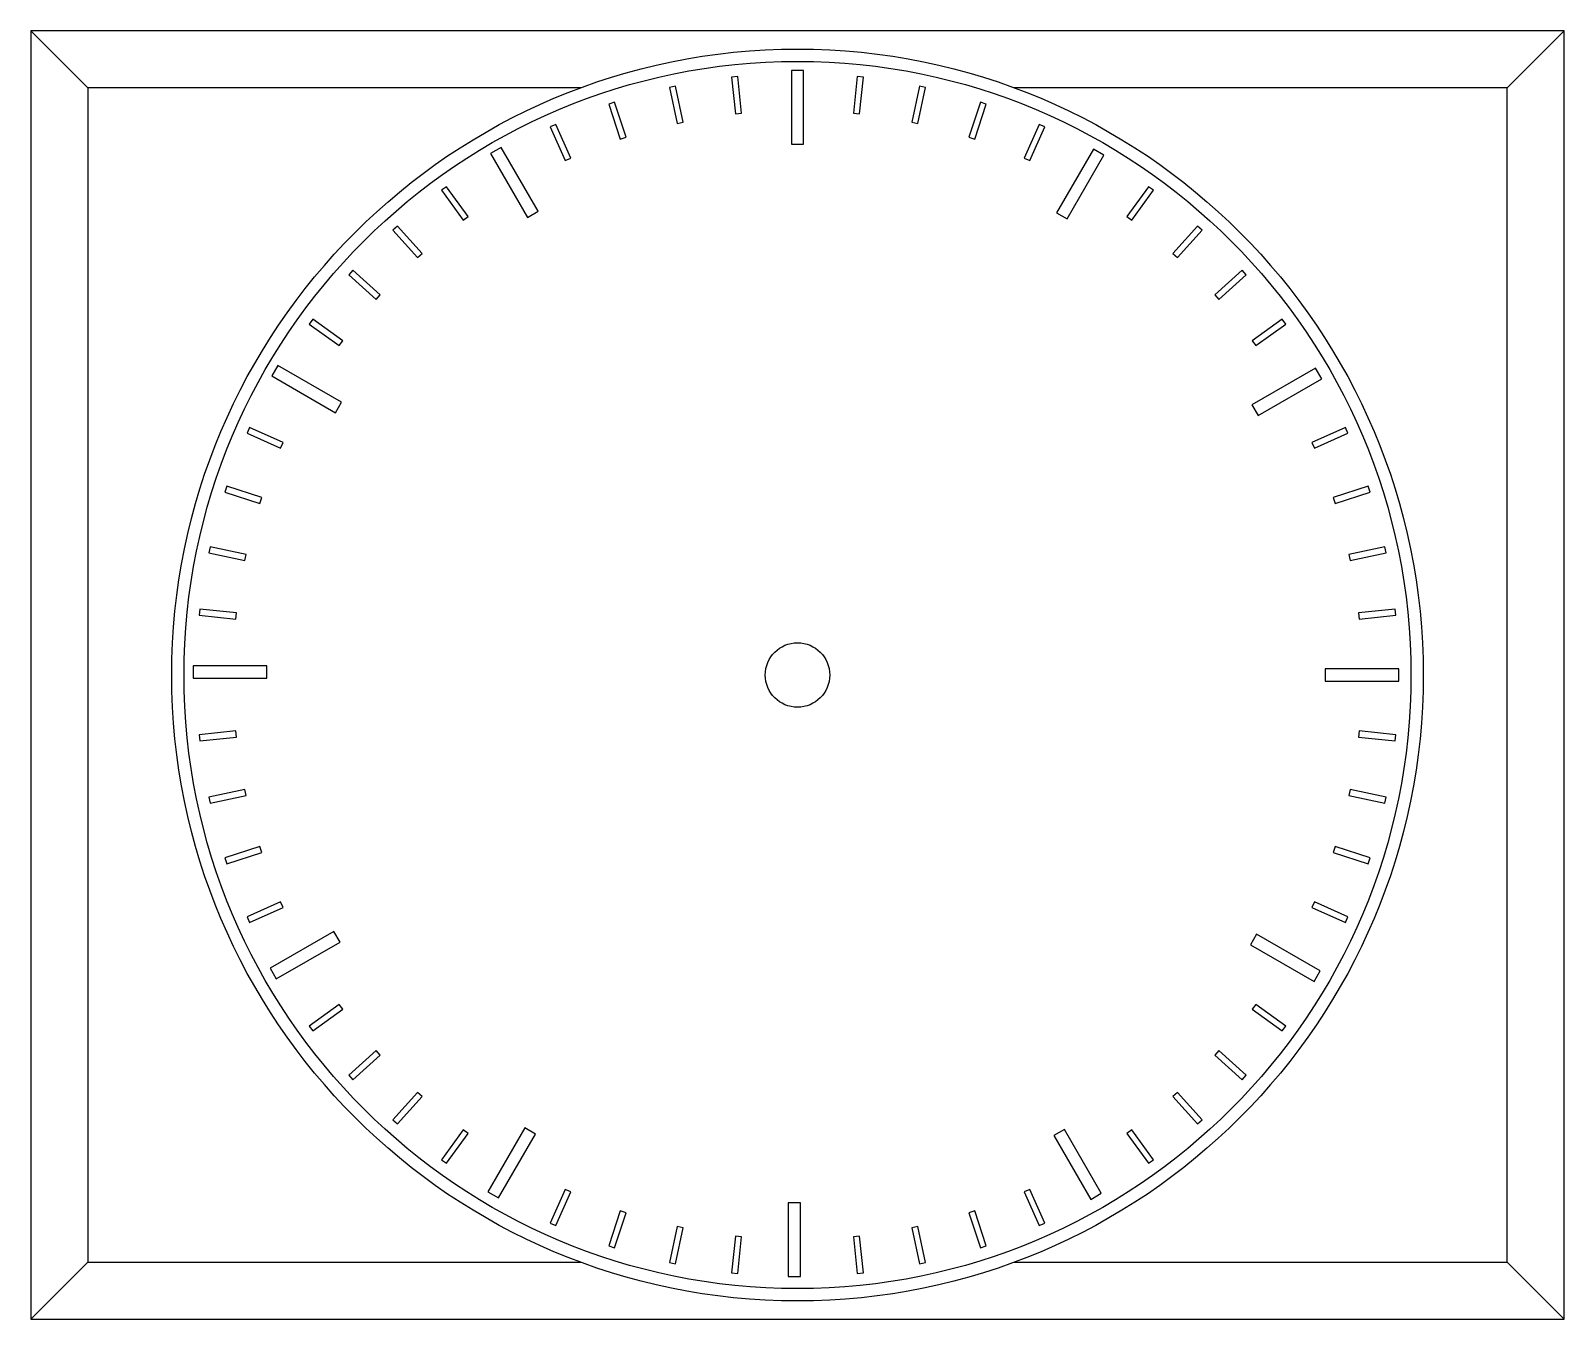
# Paper-space layout '_Front' of a CAD drawing. Header units: millimetres. Extents: x -125 to 125, y -105 to 105.
import ezdxf

# ---------------------------------------------------------------- set-up
doc = ezdxf.new("R2010")
doc.units = ezdxf.units.MM

psp = doc.layouts.new('_Front')

# ---------------------------------------------------------------- linework, layer by layer
at = {"color": 7, "linetype": 'Continuous', "lineweight": 25}
for p, q in [((-125, 105), (-125, -105)), ((-115.69, 95.69), (-125, 105)), ((125, 105), (-125, 105)), ((115.69, 95.69), (125, 105)), ((125, -105), (125, 105)), ((-9.75, 97.52), (-10.74, 97.41)), ((-9.12, 91.55), (-9.75, 97.52)), ((-1, 98.5), (-1, 86.5)), ((1, 98.5), (-1, 98.5)), ((1, 86.5), (1, 98.5)), ((9.75, 97.52), (9.12, 91.55)), ((10.74, 97.41), (9.75, 97.52)), ((-35.32, 95.69), (-115.69, 95.69)), ((-115.69, 95.69), (-115.69, -95.69)), ((-19.89, 95.96), (-20.86, 95.75)), ((-20.86, 95.75), (-19.62, 89.89)), ((-18.64, 90.09), (-19.89, 95.96)), ((-10.74, 97.41), (-10.11, 91.44)), ((10.11, 91.44), (10.74, 97.41)), ((19.89, 95.96), (18.64, 90.09)), ((19.62, 89.89), (20.86, 95.75)), ((20.86, 95.75), (19.89, 95.96)), ((115.69, 95.69), (35.32, 95.69)), ((115.69, -95.69), (115.69, 95.69)), ((-29.81, 93.36), (-30.76, 93.05)), ((-30.76, 93.05), (-28.91, 87.34)), ((-27.95, 87.65), (-29.81, 93.36)), ((29.81, 93.36), (27.95, 87.65)), ((28.91, 87.34), (30.76, 93.05)), ((30.76, 93.05), (29.81, 93.36)), ((-19.62, 89.89), (-18.64, 90.09)), ((-10.11, 91.44), (-9.12, 91.55)), ((9.12, 91.55), (10.11, 91.44)), ((18.64, 90.09), (19.62, 89.89)), ((-39.4, 89.73), (-40.32, 89.32)), ((-40.32, 89.32), (-37.88, 83.84)), ((-36.96, 84.25), (-39.4, 89.73)), ((-28.91, 87.34), (-27.95, 87.65)), ((27.95, 87.65), (28.91, 87.34)), ((39.4, 89.73), (36.96, 84.25)), ((37.88, 83.84), (40.32, 89.32)), ((40.32, 89.32), (39.4, 89.73)), ((-48.29, 85.96), (-50.02, 84.96)), ((-42.29, 75.57), (-48.29, 85.96)), ((-1, 86.5), (1, 86.5)), ((48.23, 85.71), (42.23, 75.32)), ((49.96, 84.71), (48.23, 85.71)), ((-50.02, 84.96), (-44.02, 74.57)), ((-37.88, 83.84), (-36.96, 84.25)), ((36.96, 84.25), (37.88, 83.84)), ((43.96, 74.32), (49.96, 84.71)), ((-57.2, 79.58), (-58.01, 78.99)), ((-58.01, 78.99), (-54.48, 74.14)), ((-53.67, 74.72), (-57.2, 79.58)), ((57.2, 79.58), (53.67, 74.72)), ((54.48, 74.14), (58.01, 78.99)), ((58.01, 78.99), (57.2, 79.58)), ((-44.02, 74.57), (-42.29, 75.57)), ((42.23, 75.32), (43.96, 74.32)), ((-65.2, 73.16), (-65.95, 72.49)), ((-61.19, 68.7), (-65.2, 73.16)), ((-54.48, 74.14), (-53.67, 74.72)), ((53.67, 74.72), (54.48, 74.14)), ((65.2, 73.16), (61.19, 68.7)), ((65.95, 72.49), (65.2, 73.16)), ((-65.95, 72.49), (-61.93, 68.03)), ((61.93, 68.03), (65.95, 72.49)), ((-61.93, 68.03), (-61.19, 68.7)), ((61.19, 68.7), (61.93, 68.03)), ((-72.49, 65.95), (-73.16, 65.2)), ((-73.16, 65.2), (-68.7, 61.19)), ((-68.03, 61.93), (-72.49, 65.95)), ((72.49, 65.95), (68.03, 61.93)), ((68.7, 61.19), (73.16, 65.2)), ((73.16, 65.2), (72.49, 65.95)), ((-68.7, 61.19), (-68.03, 61.93)), ((68.03, 61.93), (68.7, 61.19)), ((-78.99, 58.01), (-79.58, 57.2)), ((-74.14, 54.48), (-78.99, 58.01)), ((78.99, 58.01), (74.14, 54.48)), ((79.58, 57.2), (78.99, 58.01)), ((-79.58, 57.2), (-74.72, 53.67)), ((74.72, 53.67), (79.58, 57.2)), ((-74.72, 53.67), (-74.14, 54.48)), ((74.14, 54.48), (74.72, 53.67)), ((-84.71, 50.46), (-85.71, 48.73)), ((-74.32, 44.46), (-84.71, 50.46)), ((84.46, 50.02), (74.07, 44.02)), ((85.46, 48.29), (84.46, 50.02)), ((-85.71, 48.73), (-75.32, 42.73)), ((75.07, 42.29), (85.46, 48.29)), ((-75.32, 42.73), (-74.32, 44.46)), ((74.07, 44.02), (75.07, 42.29)), ((-89.32, 40.32), (-89.73, 39.4)), ((-83.84, 37.88), (-89.32, 40.32)), ((89.32, 40.32), (83.84, 37.88)), ((89.73, 39.4), (89.32, 40.32)), ((-89.73, 39.4), (-84.25, 36.96)), ((-84.25, 36.96), (-83.84, 37.88)), ((83.84, 37.88), (84.25, 36.96)), ((84.25, 36.96), (89.73, 39.4)), ((-93.05, 30.76), (-93.36, 29.81)), ((-87.34, 28.91), (-93.05, 30.76)), ((93.05, 30.76), (87.34, 28.91)), ((93.36, 29.81), (93.05, 30.76)), ((-93.36, 29.81), (-87.65, 27.95)), ((-87.65, 27.95), (-87.34, 28.91)), ((87.34, 28.91), (87.65, 27.95)), ((87.65, 27.95), (93.36, 29.81)), ((-95.75, 20.86), (-95.96, 19.89)), ((-89.89, 19.62), (-95.75, 20.86)), ((95.75, 20.86), (89.89, 19.62)), ((95.96, 19.89), (95.75, 20.86)), ((-95.96, 19.89), (-90.09, 18.64)), ((-90.09, 18.64), (-89.89, 19.62)), ((89.89, 19.62), (90.09, 18.64)), ((90.09, 18.64), (95.96, 19.89)), ((-97.41, 10.74), (-97.52, 9.75)), ((-91.44, 10.11), (-97.41, 10.74)), ((-91.55, 9.12), (-91.44, 10.11)), ((97.41, 10.74), (91.44, 10.11)), ((91.44, 10.11), (91.55, 9.12)), ((97.52, 9.75), (97.41, 10.74)), ((-97.52, 9.75), (-91.55, 9.12)), ((91.55, 9.12), (97.52, 9.75)), ((-98.5, 1.5), (-98.5, -0.5)), ((-86.5, 1.5), (-98.5, 1.5)), ((-86.5, -0.5), (-86.5, 1.5)), ((86, 1), (86, -1)), ((98, 1), (86, 1)), ((98, -1), (98, 1)), ((-98.5, -0.5), (-86.5, -0.5)), ((86, -1), (98, -1)), ((-91.55, -9.12), (-97.52, -9.75)), ((-97.52, -9.75), (-97.41, -10.74)), ((-91.44, -10.11), (-91.55, -9.12)), ((91.55, -9.12), (91.44, -10.11)), ((97.52, -9.75), (91.55, -9.12)), ((97.41, -10.74), (97.52, -9.75)), ((-97.41, -10.74), (-91.44, -10.11)), ((91.44, -10.11), (97.41, -10.74)), ((-90.09, -18.64), (-95.96, -19.89)), ((-95.96, -19.89), (-95.75, -20.86)), ((-95.75, -20.86), (-89.89, -19.62)), ((-89.89, -19.62), (-90.09, -18.64)), ((90.09, -18.64), (89.89, -19.62)), ((89.89, -19.62), (95.75, -20.86)), ((95.96, -19.89), (90.09, -18.64)), ((95.75, -20.86), (95.96, -19.89)), ((-87.65, -27.95), (-93.36, -29.81)), ((-93.36, -29.81), (-93.05, -30.76)), ((-93.05, -30.76), (-87.34, -28.91)), ((-87.34, -28.91), (-87.65, -27.95)), ((87.65, -27.95), (87.34, -28.91)), ((87.34, -28.91), (93.05, -30.76)), ((93.36, -29.81), (87.65, -27.95)), ((93.05, -30.76), (93.36, -29.81)), ((-84.25, -36.96), (-89.73, -39.4)), ((-83.84, -37.88), (-84.25, -36.96)), ((84.25, -36.96), (83.84, -37.88)), ((89.73, -39.4), (84.25, -36.96)), ((-89.73, -39.4), (-89.32, -40.32)), ((-89.32, -40.32), (-83.84, -37.88)), ((83.84, -37.88), (89.32, -40.32)), ((89.32, -40.32), (89.73, -39.4)), ((-75.57, -41.79), (-85.96, -47.79)), ((-74.57, -43.52), (-75.57, -41.79)), ((74.82, -42.23), (73.82, -43.96)), ((85.21, -48.23), (74.82, -42.23)), ((-84.96, -49.52), (-74.57, -43.52)), ((73.82, -43.96), (84.21, -49.96)), ((-85.96, -47.79), (-84.96, -49.52)), ((84.21, -49.96), (85.21, -48.23)), ((-74.72, -53.67), (-79.58, -57.2)), ((-78.99, -58.01), (-74.14, -54.48)), ((-74.14, -54.48), (-74.72, -53.67)), ((74.72, -53.67), (74.14, -54.48)), ((74.14, -54.48), (78.99, -58.01)), ((79.58, -57.2), (74.72, -53.67)), ((-79.58, -57.2), (-78.99, -58.01)), ((78.99, -58.01), (79.58, -57.2)), ((-68.7, -61.19), (-73.16, -65.2)), ((-72.49, -65.95), (-68.03, -61.93)), ((-68.03, -61.93), (-68.7, -61.19)), ((68.7, -61.19), (68.03, -61.93)), ((68.03, -61.93), (72.49, -65.95)), ((73.16, -65.2), (68.7, -61.19)), ((-73.16, -65.2), (-72.49, -65.95)), ((72.49, -65.95), (73.16, -65.2)), ((-61.93, -68.03), (-65.95, -72.49)), ((-65.2, -73.16), (-61.19, -68.7)), ((-61.19, -68.7), (-61.93, -68.03)), ((61.93, -68.03), (61.19, -68.7)), ((61.19, -68.7), (65.2, -73.16)), ((65.95, -72.49), (61.93, -68.03)), ((-65.95, -72.49), (-65.2, -73.16)), ((65.2, -73.16), (65.95, -72.49)), ((-54.48, -74.14), (-58.01, -78.99)), ((-57.2, -79.58), (-53.67, -74.72)), ((-53.67, -74.72), (-54.48, -74.14)), ((-44.46, -73.82), (-50.46, -84.21)), ((-48.73, -85.21), (-42.73, -74.82)), ((-42.73, -74.82), (-44.46, -73.82)), ((43.52, -74.07), (41.79, -75.07)), ((49.52, -84.46), (43.52, -74.07)), ((54.48, -74.14), (53.67, -74.72)), ((53.67, -74.72), (57.2, -79.58)), ((58.01, -78.99), (54.48, -74.14)), ((41.79, -75.07), (47.79, -85.46)), ((-58.01, -78.99), (-57.2, -79.58)), ((57.2, -79.58), (58.01, -78.99)), ((-50.46, -84.21), (-48.73, -85.21)), ((-37.88, -83.84), (-40.32, -89.32)), ((-39.4, -89.73), (-36.96, -84.25)), ((-36.96, -84.25), (-37.88, -83.84)), ((37.88, -83.84), (36.96, -84.25)), ((36.96, -84.25), (39.4, -89.73)), ((40.32, -89.32), (37.88, -83.84)), ((47.79, -85.46), (49.52, -84.46)), ((-28.91, -87.34), (-30.76, -93.05)), ((-27.95, -87.65), (-28.91, -87.34)), ((0.5, -86), (-1.5, -86)), ((-1.5, -86), (-1.5, -98)), ((0.5, -98), (0.5, -86)), ((28.91, -87.34), (27.95, -87.65)), ((30.76, -93.05), (28.91, -87.34)), ((-40.32, -89.32), (-39.4, -89.73)), ((-29.81, -93.36), (-27.95, -87.65)), ((-19.62, -89.89), (-20.86, -95.75)), ((-18.64, -90.09), (-19.62, -89.89)), ((19.62, -89.89), (18.64, -90.09)), ((20.86, -95.75), (19.62, -89.89)), ((27.95, -87.65), (29.81, -93.36)), ((39.4, -89.73), (40.32, -89.32)), ((-19.89, -95.96), (-18.64, -90.09)), ((-10.11, -91.44), (-10.74, -97.41)), ((-9.12, -91.55), (-10.11, -91.44)), ((-9.75, -97.52), (-9.12, -91.55)), ((10.11, -91.44), (9.12, -91.55)), ((9.12, -91.55), (9.75, -97.52)), ((10.74, -97.41), (10.11, -91.44)), ((18.64, -90.09), (19.89, -95.96)), ((-30.76, -93.05), (-29.81, -93.36)), ((29.81, -93.36), (30.76, -93.05)), ((-125, -105), (-115.69, -95.69)), ((-115.69, -95.69), (-35.32, -95.69)), ((-20.86, -95.75), (-19.89, -95.96)), ((-10.74, -97.41), (-9.75, -97.52)), ((9.75, -97.52), (10.74, -97.41)), ((19.89, -95.96), (20.86, -95.75)), ((35.32, -95.69), (115.69, -95.69)), ((125, -105), (115.69, -95.69)), ((-1.5, -98), (0.5, -98)), ((-125, -105), (125, -105))]:
    psp.add_line(p, q, dxfattribs=at)
for radius in [102, 100, 5.25]:
    psp.add_circle((0, 0), radius, dxfattribs=at)

doc.saveas('drawing.dxf')
